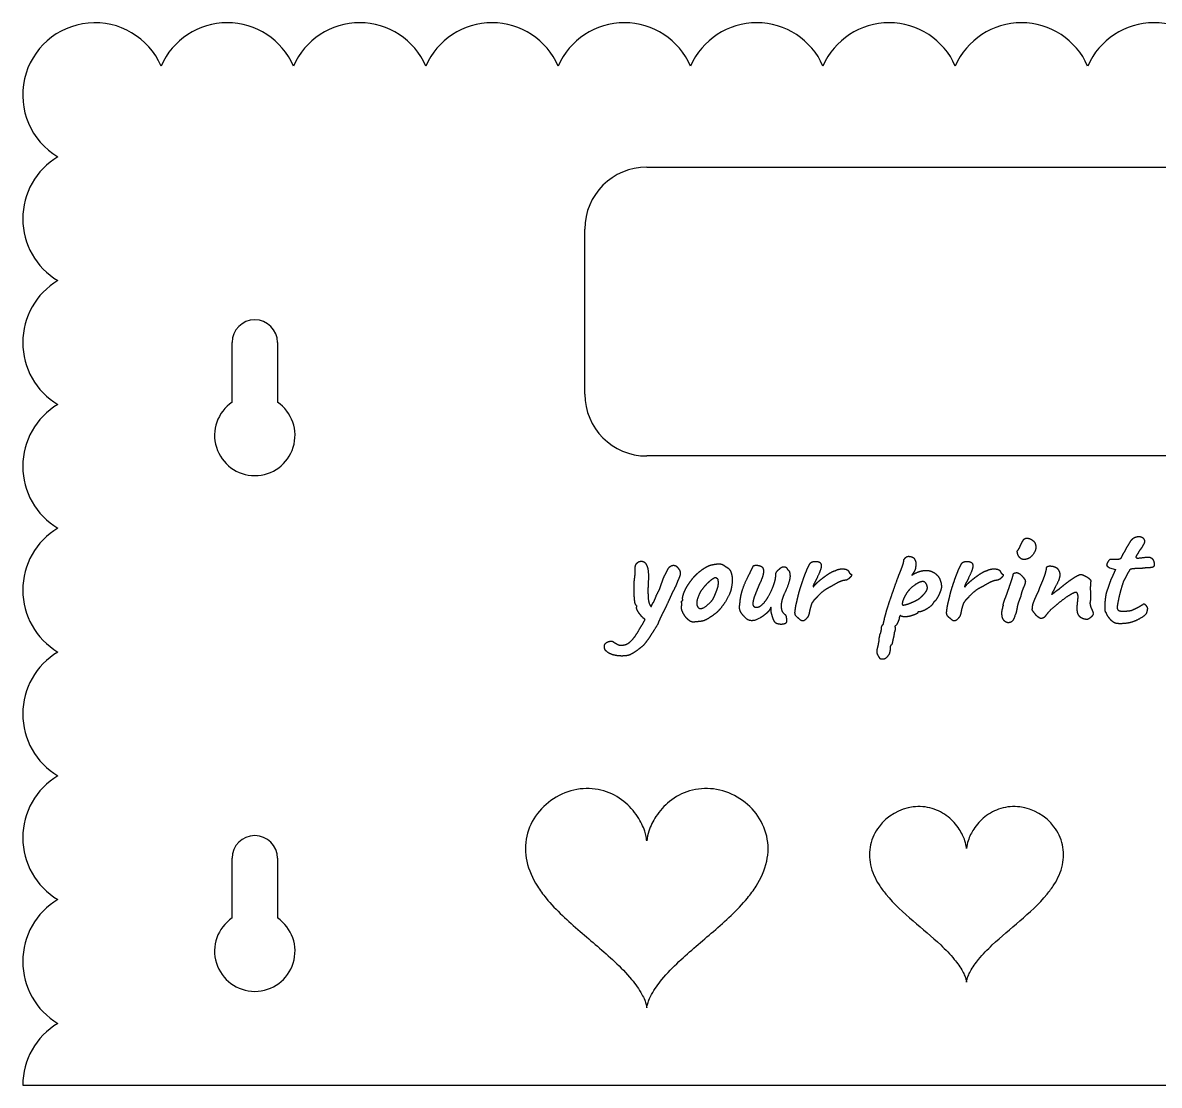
# Model space of a CAD drawing. Header units: millimetres. Extents: x -122 to 122, y 0 to 103.
# Drawn here: x -122.5 to -12.3, y 0 to 103 of the extents above; entities that cross this region are included whole.
import ezdxf

# ---------------------------------------------------------------- set-up
doc = ezdxf.new("R2010")
doc.units = ezdxf.units.MM
doc.layers.add('CUT', color=7, linetype='Continuous')
doc.layers.add('ENGRAVE', color=7, linetype='Continuous')

msp = doc.modelspace()

# ---------------------------------------------------------------- linework, layer by layer
at = {"layer": 'CUT'}
for p, q in [((-62, 89), (62, 89)), ((-68, 67), (-68, 83)), ((-102.2, 66.22), (-102.2, 72)), ((-97.8, 72), (-97.8, 66.22)), ((62, 61), (-62, 61)), ((-102.2, 16.22), (-102.2, 22)), ((-97.8, 22), (-97.8, 16.22)), ((-122.5, 0), (122.5, 0))]:
    msp.add_line(p, q, dxfattribs=at)
for centre, radius, start, end in [((-115.5, 96), 7, 23.5565, 238.9973), ((-102.67, 96), 7, 23.5565, 156.4435), ((-89.83, 96), 7, 23.5565, 156.4435), ((-77, 96), 7, 23.5565, 156.4435), ((-64.17, 96), 7, 23.5565, 156.4435), ((-51.33, 96), 7, 23.5565, 156.4435), ((-38.5, 96), 7, 23.5565, 156.4435), ((-25.67, 96), 7, 23.5565, 156.4435), ((-12.83, 96), 7, 23.5565, 156.4435), ((-115.5, 84), 7, 121.0027, 238.9973), ((-62, 83), 6, 90, 180), ((-115.5, 72), 7, 121.0027, 238.9973), ((-100, 72), 2.2, -360, -180), ((-100, 63), 3.9, 124.34, 415.66), ((-62, 67), 6, -180, -90), ((-115.5, 60), 7, 121.0027, 238.9973), ((-115.5, 48), 7, 121.0027, 238.9973), ((-115.5, 36), 7, 121.0027, 238.9973), ((-115.5, 24), 7, 121.0027, 238.9973), ((-100, 22), 2.2, -360, -180), ((-115.5, 12), 7, 121.0027, 238.9973), ((-100, 13), 3.9, 124.34, 415.66), ((-115.5, 0), 7, 121.0027, 180)]:
    msp.add_arc(centre, radius, start, end, dxfattribs=at)
for points, knots in [([(-62, 23.68), (-61.98, 24.01), (-61.9, 24.33), (-61.8, 24.64), (-61.63, 25.14), (-61.4, 25.61), (-61.11, 26.05), (-60.75, 26.6), (-60.3, 27.1), (-59.78, 27.52), (-59.21, 27.97), (-58.55, 28.33), (-57.84, 28.53), (-57.1, 28.76), (-56.3, 28.82), (-55.53, 28.72), (-53.91, 28.53), (-52.39, 27.63), (-51.4, 26.33), (-50.91, 25.68), (-50.55, 24.94), (-50.37, 24.14), (-50.19, 23.35), (-50.19, 22.51), (-50.37, 21.72), (-50.56, 20.86), (-50.93, 20.04), (-51.4, 19.3), (-51.65, 18.9), (-51.93, 18.51), (-52.24, 18.15), (-53.22, 16.95), (-54.37, 15.92), (-55.53, 14.92), (-56.65, 13.95), (-57.8, 13.01), (-58.88, 11.99), (-59.46, 11.44), (-60.02, 10.87), (-60.53, 10.25), (-60.9, 9.8), (-61.25, 9.32), (-61.53, 8.81), (-61.63, 8.63), (-61.72, 8.45), (-61.8, 8.26), (-61.85, 8.11), (-61.9, 7.96), (-61.94, 7.84), (-61.96, 7.77), (-61.98, 7.71), (-61.99, 7.59), (-62, 7.55), (-62, 7.5), (-62, 7.5), (-62, 7.5), (-62, 7.55), (-62.01, 7.59), (-62.02, 7.71), (-62.04, 7.77), (-62.06, 7.84), (-62.1, 7.96), (-62.15, 8.11), (-62.2, 8.26), (-62.28, 8.45), (-62.37, 8.63), (-62.47, 8.81), (-62.75, 9.32), (-63.1, 9.8), (-63.47, 10.25), (-63.98, 10.87), (-64.54, 11.44), (-65.12, 11.99), (-66.2, 13.01), (-67.35, 13.95), (-68.47, 14.92), (-69.63, 15.92), (-70.78, 16.95), (-71.76, 18.15), (-72.07, 18.51), (-72.35, 18.9), (-72.6, 19.3), (-73.07, 20.04), (-73.44, 20.86), (-73.63, 21.72), (-73.81, 22.51), (-73.81, 23.35), (-73.63, 24.14), (-73.45, 24.94), (-73.09, 25.68), (-72.6, 26.33), (-71.61, 27.63), (-70.09, 28.53), (-68.47, 28.72), (-67.7, 28.82), (-66.9, 28.76), (-66.16, 28.53), (-65.45, 28.32), (-64.79, 27.97), (-64.22, 27.52), (-63.7, 27.1), (-63.25, 26.61), (-62.89, 26.05), (-62.73, 25.8), (-62.59, 25.56), (-62.47, 25.3), (-62.37, 25.09), (-62.28, 24.89), (-62.2, 24.64), (-62.15, 24.46), (-62.1, 24.25), (-62.06, 24.12), (-62.04, 24.04), (-62.02, 23.99), (-62.01, 23.79), (-62, 23.72), (-62, 23.64), (-62, 23.68)], [0, 0, 0, 0, 0.98897, 0.98897, 0.98897, 2.5552, 2.5552, 2.5552, 4.544823, 4.544823, 4.544823, 6.745189, 6.745189, 6.745189, 9.072454, 9.072454, 9.072454, 13.970614, 13.970614, 13.970614, 16.40096, 16.40096, 16.40096, 18.843111, 18.843111, 18.843111, 21.476707, 21.476707, 21.476707, 22.906529, 22.906529, 22.906529, 27.524793, 27.524793, 27.524793, 31.964991, 31.964991, 31.964991, 34.369344, 34.369344, 34.369344, 36.126234, 36.126234, 36.126234, 36.740854, 36.740854, 36.740854, 37.177933, 37.177933, 37.177933, 37.439019, 37.439019, 37.439019, 37.525832, 37.525832, 37.525832, 37.612644, 37.612644, 37.612644, 37.873731, 37.873731, 37.873731, 38.310809, 38.310809, 38.310809, 38.925429, 38.925429, 38.925429, 40.682319, 40.682319, 40.682319, 43.086673, 43.086673, 43.086673, 47.52687, 47.52687, 47.52687, 52.145134, 52.145134, 52.145134, 53.574957, 53.574957, 53.574957, 56.208553, 56.208553, 56.208553, 58.650704, 58.650704, 58.650704, 61.081049, 61.081049, 61.081049, 65.979209, 65.979209, 65.979209, 68.306474, 68.306474, 68.306474, 70.50684, 70.50684, 70.50684, 72.496464, 72.496464, 72.496464, 73.349584, 73.349584, 73.349584, 74.062693, 74.062693, 74.062693, 74.601514, 74.601514, 74.601514, 74.937465, 74.937465, 74.937465, 75.051663, 75.051663, 75.051663, 75.051663]), ([(-31, 22.94), (-30.99, 23.2), (-30.92, 23.46), (-30.84, 23.71), (-30.7, 24.11), (-30.52, 24.49), (-30.29, 24.84), (-30, 25.28), (-29.64, 25.68), (-29.22, 26.01), (-28.76, 26.38), (-28.24, 26.66), (-27.67, 26.83), (-27.08, 27.01), (-26.44, 27.06), (-25.83, 26.98), (-24.53, 26.82), (-23.31, 26.11), (-22.52, 25.06), (-22.12, 24.55), (-21.84, 23.95), (-21.7, 23.31), (-21.55, 22.68), (-21.56, 22.01), (-21.7, 21.37), (-21.84, 20.68), (-22.14, 20.03), (-22.52, 19.44), (-22.72, 19.12), (-22.95, 18.81), (-23.19, 18.52), (-23.97, 17.56), (-24.9, 16.74), (-25.83, 15.93), (-26.72, 15.16), (-27.64, 14.41), (-28.5, 13.6), (-28.97, 13.16), (-29.42, 12.7), (-29.82, 12.2), (-30.12, 11.84), (-30.4, 11.45), (-30.62, 11.05), (-30.7, 10.91), (-30.77, 10.76), (-30.84, 10.6), (-30.88, 10.49), (-30.92, 10.37), (-30.95, 10.27), (-30.97, 10.22), (-30.99, 10.17), (-30.99, 10.07), (-31, 10.04), (-31, 10), (-31, 10), (-31, 10), (-31, 10.04), (-31.01, 10.07), (-31.01, 10.17), (-31.03, 10.22), (-31.05, 10.27), (-31.08, 10.37), (-31.12, 10.49), (-31.16, 10.6), (-31.23, 10.76), (-31.3, 10.91), (-31.38, 11.05), (-31.6, 11.45), (-31.88, 11.84), (-32.18, 12.2), (-32.58, 12.7), (-33.03, 13.16), (-33.5, 13.6), (-34.36, 14.41), (-35.28, 15.16), (-36.17, 15.93), (-37.1, 16.74), (-38.03, 17.56), (-38.81, 18.52), (-39.05, 18.81), (-39.28, 19.12), (-39.48, 19.44), (-39.86, 20.03), (-40.16, 20.68), (-40.3, 21.37), (-40.44, 22.01), (-40.45, 22.68), (-40.3, 23.31), (-40.16, 23.95), (-39.88, 24.55), (-39.48, 25.06), (-38.69, 26.11), (-37.47, 26.82), (-36.17, 26.98), (-35.56, 27.06), (-34.92, 27.01), (-34.33, 26.83), (-33.76, 26.66), (-33.24, 26.38), (-32.78, 26.01), (-32.36, 25.68), (-32, 25.28), (-31.71, 24.84), (-31.59, 24.64), (-31.47, 24.45), (-31.38, 24.24), (-31.29, 24.07), (-31.22, 23.91), (-31.16, 23.71), (-31.12, 23.57), (-31.08, 23.4), (-31.05, 23.3), (-31.03, 23.23), (-31.01, 23.19), (-31.01, 23.03), (-31, 22.98), (-31, 22.91), (-31, 22.94)], [0, 0, 0, 0, 0.791176, 0.791176, 0.791176, 2.04416, 2.04416, 2.04416, 3.635859, 3.635859, 3.635859, 5.396151, 5.396151, 5.396151, 7.257963, 7.257963, 7.257963, 11.176492, 11.176492, 11.176492, 13.120768, 13.120768, 13.120768, 15.074488, 15.074488, 15.074488, 17.181365, 17.181365, 17.181365, 18.325223, 18.325223, 18.325223, 22.019835, 22.019835, 22.019835, 25.571993, 25.571993, 25.571993, 27.495476, 27.495476, 27.495476, 28.900987, 28.900987, 28.900987, 29.392683, 29.392683, 29.392683, 29.742346, 29.742346, 29.742346, 29.951215, 29.951215, 29.951215, 30.020665, 30.020665, 30.020665, 30.090116, 30.090116, 30.090116, 30.298985, 30.298985, 30.298985, 30.648647, 30.648647, 30.648647, 31.140344, 31.140344, 31.140344, 32.545855, 32.545855, 32.545855, 34.469338, 34.469338, 34.469338, 38.021496, 38.021496, 38.021496, 41.716107, 41.716107, 41.716107, 42.859965, 42.859965, 42.859965, 44.966842, 44.966842, 44.966842, 46.920563, 46.920563, 46.920563, 48.864839, 48.864839, 48.864839, 52.783368, 52.783368, 52.783368, 54.64518, 54.64518, 54.64518, 56.405472, 56.405472, 56.405472, 57.997171, 57.997171, 57.997171, 58.679667, 58.679667, 58.679667, 59.250155, 59.250155, 59.250155, 59.681211, 59.681211, 59.681211, 59.949972, 59.949972, 59.949972, 60.041331, 60.041331, 60.041331, 60.041331])]:
    msp.add_open_spline(points, degree=3, knots=knots, dxfattribs=at)
at = {"layer": 'ENGRAVE'}
for p, q in [((-48.55, 50.22), (-48.79, 50.21)), ((-23.09, 50.3), (-23.12, 50.3)), ((-17.14, 50.16), (-16.54, 50)), ((-16.54, 50), (-16.94, 49.13)), ((-20.2, 47.48), (-20.2, 47.19)), ((-62.99, 46.52), (-62.99, 46.35))]:
    msp.add_line(p, q, dxfattribs=at)
for points in [[(-25.46, 52.89), (-25.4, 52.97), (-25.34, 52.98)], [(-25.34, 52.98), (-25.16, 53.1), (-24.84, 52.97)], [(-24.84, 52.97), (-24.52, 52.83), (-24.37, 52.59)], [(-15.07, 52.76), (-14.98, 52.91), (-14.84, 53.01)], [(-14.84, 53.01), (-14.71, 53.13), (-14.4, 53.19)], [(-14.4, 53.19), (-14.09, 53.24), (-13.87, 53.04)], [(-13.87, 53.04), (-13.75, 52.89), (-13.73, 52.76)], [(-26.04, 51.51), (-26.11, 51.78), (-26.05, 51.83)], [(-26.05, 51.83), (-25.9, 51.99), (-25.79, 52.26)], [(-25.79, 52.26), (-25.67, 52.53), (-25.54, 52.76)], [(-25.54, 52.76), (-25.51, 52.8), (-25.46, 52.89)], [(-24.37, 52.59), (-24.1, 51.99), (-24.61, 51.38)], [(-15.79, 51.53), (-15.73, 51.62), (-15.62, 51.8)], [(-15.62, 51.8), (-15.52, 51.99), (-15.45, 52.13)], [(-15.45, 52.13), (-15.38, 52.26), (-15.23, 52.5)], [(-15.23, 52.5), (-15.16, 52.61), (-15.07, 52.76)], [(-14.13, 51.96), (-14.29, 51.75), (-14.42, 51.5)], [(-13.85, 52.41), (-13.97, 52.16), (-14.13, 51.96)], [(-13.73, 52.76), (-13.72, 52.62), (-13.85, 52.41)], [(-63.02, 50.52), (-62.9, 50.67), (-62.84, 50.72)], [(-62.84, 50.72), (-62.29, 50.96), (-62.03, 50.46)], [(-46.13, 50.63), (-45.97, 50.78), (-45.65, 50.78)], [(-45.65, 50.78), (-45.32, 50.78), (-45.2, 50.66)], [(-37.19, 50.39), (-37.07, 50.75), (-37.07, 50.9)], [(-37.07, 50.9), (-37.07, 50.96), (-37.04, 51)], [(-37.04, 51), (-37.01, 51.03), (-36.91, 51.15)], [(-36.91, 51.15), (-36.76, 51.3), (-36.51, 51.27)], [(-36.51, 51.27), (-36.26, 51.23), (-36.1, 51.11)], [(-36.1, 51.11), (-35.98, 50.91), (-35.93, 50.76)], [(-35.93, 50.76), (-35.87, 50.6), (-35.93, 50.27)], [(-31.43, 50.63), (-31.27, 50.78), (-30.95, 50.78)], [(-30.95, 50.78), (-30.62, 50.78), (-30.5, 50.66)], [(-25.73, 51.06), (-25.97, 51.24), (-26.04, 51.51)], [(-25.18, 51), (-25.52, 50.91), (-25.73, 51.06)], [(-24.61, 51.38), (-24.83, 51.08), (-25.18, 51)], [(-17.38, 50.43), (-17.38, 50.55), (-17.24, 50.78)], [(-17.24, 50.78), (-17.11, 51), (-17.05, 51)], [(-17.05, 51), (-16.97, 50.99), (-16.77, 50.99)], [(-16.77, 50.99), (-16.57, 50.99), (-16.37, 51)], [(-16.37, 51), (-16.18, 51.02), (-16.13, 51.03)], [(-16.13, 51.03), (-16.07, 51.06), (-16.01, 51.12)], [(-16.01, 51.12), (-15.95, 51.17), (-15.92, 51.27)], [(-15.92, 51.27), (-15.85, 51.44), (-15.79, 51.53)], [(-14.42, 51.5), (-14.66, 51.17), (-14.51, 51.12)], [(-14.51, 51.12), (-14.36, 51.08), (-13.67, 51.18)], [(-13.67, 51.18), (-13.24, 51.26), (-13.04, 51.09)], [(-13.04, 51.09), (-12.85, 50.93), (-12.82, 50.67)], [(-63.19, 49.08), (-63.13, 49.34), (-63.13, 49.65)], [(-63.13, 49.65), (-63.13, 49.95), (-63.11, 50.13)], [(-63.11, 50.13), (-63.13, 50.37), (-63.02, 50.52)], [(-62.03, 50.46), (-61.78, 49.97), (-61.85, 48.89)], [(-60.22, 49.49), (-60.04, 49.83), (-59.93, 50.05)], [(-59.93, 50.05), (-59.81, 50.27), (-59.68, 50.31)], [(-59.68, 50.31), (-59.44, 50.49), (-59.14, 50.33)], [(-59.14, 50.33), (-58.96, 50.15), (-58.85, 49.98)], [(-58.85, 49.98), (-58.73, 49.8), (-58.76, 49.56)], [(-57.41, 49.29), (-57.19, 49.53), (-57.01, 49.68)], [(-57.01, 49.68), (-56.63, 50), (-56.31, 50.19)], [(-56.31, 50.19), (-55.99, 50.39), (-55.66, 50.46)], [(-55.66, 50.46), (-55.33, 50.54), (-54.98, 50.54)], [(-54.98, 50.54), (-54.62, 50.54), (-54.4, 50.3)], [(-54.4, 50.3), (-54.05, 50.15), (-53.91, 49.89)], [(-53.91, 49.89), (-53.77, 49.64), (-53.72, 49.23)], [(-52.33, 49.01), (-52.01, 49.62), (-51.85, 49.97)], [(-51.85, 49.97), (-51.68, 50.31), (-51.64, 50.37)], [(-51.64, 50.37), (-51.41, 50.45), (-51.08, 50.37)], [(-51.08, 50.37), (-50.75, 50.28), (-50.72, 50.07)], [(-50.72, 50.07), (-50.63, 49.92), (-50.72, 49.51)], [(-49.49, 49.4), (-49.52, 49.58), (-49.4, 49.77)], [(-49.4, 49.77), (-49.27, 49.97), (-49.09, 50.07)], [(-49.09, 50.07), (-49.03, 50.15), (-48.92, 50.22)], [(-48.92, 50.22), (-48.82, 50.28), (-48.79, 50.21)], [(-48.55, 50.22), (-48.49, 50.24), (-48.41, 50.1)], [(-48.41, 50.1), (-48.34, 49.97), (-48.26, 49.91)], [(-48.26, 49.91), (-48.1, 49.77), (-48.11, 49.32)], [(-46.85, 48.98), (-46.67, 49.49), (-46.48, 49.95)], [(-46.48, 49.95), (-46.28, 50.4), (-46.13, 50.63)], [(-45.1, 50.19), (-45.16, 49.85), (-45.52, 49.14)], [(-45.2, 50.66), (-45.04, 50.52), (-45.1, 50.19)], [(-44.48, 49.5), (-44.24, 49.67), (-44.15, 49.71)], [(-44.15, 49.71), (-44.03, 49.79), (-43.88, 49.84)], [(-43.88, 49.84), (-43.72, 49.89), (-43.66, 49.92)], [(-43.66, 49.92), (-43.31, 50.09), (-42.9, 50.05)], [(-42.9, 50.05), (-42.49, 50.01), (-42.4, 49.79)], [(-42.4, 49.79), (-42.38, 49.67), (-42.3, 49.61)], [(-42.3, 49.61), (-42.22, 49.55), (-42.22, 49.55)], [(-37.9, 48.51), (-37.67, 49.16), (-37.49, 49.61)], [(-37.49, 49.61), (-37.31, 50.03), (-37.19, 50.39)], [(-36.28, 49.46), (-35.62, 49.86), (-35.09, 49.9)], [(-36.04, 49.86), (-36.14, 49.67), (-36.23, 49.56)], [(-35.93, 50.27), (-35.93, 50.04), (-36.04, 49.86)], [(-35.09, 49.9), (-34.55, 49.94), (-34.19, 49.72)], [(-34.19, 49.72), (-33.82, 49.5), (-33.62, 49.13)], [(-32.15, 48.98), (-31.97, 49.49), (-31.78, 49.95)], [(-31.78, 49.95), (-31.58, 50.4), (-31.43, 50.63)], [(-30.4, 50.19), (-30.46, 49.85), (-30.82, 49.14)], [(-30.5, 50.66), (-30.34, 50.52), (-30.4, 50.19)], [(-29.78, 49.5), (-29.54, 49.67), (-29.45, 49.71)], [(-29.45, 49.71), (-29.33, 49.79), (-29.18, 49.84)], [(-29.18, 49.84), (-29.02, 49.89), (-28.96, 49.92)], [(-28.96, 49.92), (-28.61, 50.09), (-28.2, 50.05)], [(-28.2, 50.05), (-27.79, 50.01), (-27.7, 49.79)], [(-27.7, 49.79), (-27.68, 49.67), (-27.6, 49.61)], [(-27.6, 49.61), (-27.52, 49.55), (-27.52, 49.55)], [(-26.47, 49.49), (-26.47, 49.67), (-26.23, 49.68)], [(-26.23, 49.68), (-26.05, 49.74), (-25.79, 49.53)], [(-23.38, 49.52), (-23.29, 49.8), (-23.23, 50.13)], [(-23.23, 50.13), (-23.24, 50.16), (-23.21, 50.22)], [(-23.21, 50.22), (-23.18, 50.28), (-23.12, 50.3)], [(-23.09, 50.3), (-22.99, 50.37), (-22.7, 50.32)], [(-22.7, 50.32), (-22.4, 50.27), (-22.25, 50.15)], [(-22.25, 50.15), (-21.94, 49.88), (-21.95, 49.44)], [(-17.31, 50.28), (-17.38, 50.37), (-17.38, 50.43)], [(-17.14, 50.16), (-17.24, 50.19), (-17.31, 50.28)], [(-15.29, 49.76), (-15.35, 49.7), (-15.47, 49.44)], [(-15.18, 49.95), (-15.23, 49.88), (-15.29, 49.76)], [(-15.01, 50.04), (-15.13, 50.01), (-15.18, 49.95)], [(-14.83, 50.07), (-14.89, 50.07), (-15.01, 50.04)], [(-14.57, 50.09), (-14.77, 50.07), (-14.83, 50.07)], [(-14.2, 50.1), (-14.45, 50.09), (-14.57, 50.09)], [(-13.58, 50.16), (-13.94, 50.1), (-14.2, 50.1)], [(-12.89, 50.24), (-13.01, 50.16), (-13.58, 50.16)], [(-12.82, 50.67), (-12.77, 50.31), (-12.89, 50.24)], [(-63.23, 48.29), (-63.22, 48.72), (-63.19, 49.08)], [(-61.85, 48.89), (-61.9, 48.08), (-61.87, 47.38)], [(-60.74, 48.12), (-60.67, 48.35), (-60.52, 48.78)], [(-60.52, 48.78), (-60.37, 49.22), (-60.22, 49.49)], [(-59, 48.89), (-59.12, 48.53), (-59.27, 48.24)], [(-58.76, 49.56), (-58.78, 49.31), (-59, 48.89)], [(-58.07, 48.39), (-57.98, 48.54), (-57.8, 48.79)], [(-57.8, 48.79), (-57.62, 49.04), (-57.41, 49.29)], [(-55.78, 48.96), (-56.23, 48.59), (-56.61, 48.1)], [(-55.43, 49.17), (-55.57, 49.11), (-55.78, 48.96)], [(-55.16, 49.11), (-55.3, 49.22), (-55.43, 49.17)], [(-55.06, 48.88), (-55.07, 49.08), (-55.16, 49.11)], [(-55.07, 48.47), (-55.04, 48.68), (-55.06, 48.88)], [(-53.72, 49.23), (-53.68, 48.78), (-53.81, 48.13)], [(-52.82, 47.67), (-52.7, 48.17), (-52.33, 49.01)], [(-51.08, 48.57), (-51.29, 48.06), (-51.48, 47.58)], [(-50.72, 49.51), (-50.81, 49.1), (-51.08, 48.57)], [(-49.75, 48.35), (-49.63, 48.65), (-49.57, 48.88)], [(-49.57, 48.88), (-49.51, 49.11), (-49.49, 49.4)], [(-48.11, 49.32), (-48.13, 48.87), (-48.47, 48.06)], [(-47.16, 48.03), (-47.03, 48.47), (-46.85, 48.98)], [(-45.71, 48.76), (-45.82, 48.56), (-45.86, 48.43)], [(-45.83, 48.32), (-45.74, 48.48), (-45.5, 48.7)], [(-45.52, 49.14), (-45.59, 48.96), (-45.71, 48.76)], [(-45.5, 48.7), (-45.26, 48.92), (-44.99, 49.13)], [(-44.99, 49.13), (-44.72, 49.34), (-44.48, 49.5)], [(-43.49, 48.72), (-44.06, 48.39), (-44.52, 48.14)], [(-43.13, 48.87), (-43.28, 48.81), (-43.49, 48.72)], [(-42.79, 48.95), (-42.98, 48.93), (-43.13, 48.87)], [(-42.35, 49.16), (-42.55, 48.96), (-42.79, 48.95)], [(-42.14, 49.46), (-42.14, 49.35), (-42.35, 49.16)], [(-42.22, 49.55), (-42.16, 49.55), (-42.15, 49.5)], [(-42.15, 49.5), (-42.14, 49.46), (-42.14, 49.46)], [(-38.36, 47.19), (-38.12, 47.87), (-37.9, 48.51)], [(-35.59, 48.74), (-36.05, 48.53), (-36.53, 48.05)], [(-36.23, 49.56), (-36.31, 49.44), (-36.28, 49.46)], [(-34.93, 48.65), (-35.12, 48.95), (-35.59, 48.74)], [(-34.89, 47.91), (-34.67, 48.24), (-34.93, 48.65)], [(-33.62, 49.13), (-33.43, 48.75), (-33.43, 48.32)], [(-32.46, 48.03), (-32.33, 48.47), (-32.15, 48.98)], [(-31.01, 48.76), (-31.12, 48.56), (-31.16, 48.43)], [(-31.13, 48.32), (-31.04, 48.48), (-30.8, 48.7)], [(-30.82, 49.14), (-30.89, 48.96), (-31.01, 48.76)], [(-30.8, 48.7), (-30.56, 48.92), (-30.29, 49.13)], [(-30.29, 49.13), (-30.02, 49.34), (-29.78, 49.5)], [(-28.79, 48.72), (-29.36, 48.39), (-29.82, 48.14)], [(-28.43, 48.87), (-28.58, 48.81), (-28.79, 48.72)], [(-28.09, 48.95), (-28.28, 48.93), (-28.43, 48.87)], [(-27.65, 49.16), (-27.85, 48.96), (-28.09, 48.95)], [(-27.44, 49.46), (-27.44, 49.35), (-27.65, 49.16)], [(-27.52, 49.55), (-27.46, 49.55), (-27.45, 49.5)], [(-27.45, 49.5), (-27.44, 49.46), (-27.44, 49.46)], [(-26.8, 48.45), (-26.66, 48.84), (-26.57, 49.14)], [(-26.57, 49.14), (-26.48, 49.43), (-26.47, 49.49)], [(-25.79, 49.53), (-25.54, 49.32), (-25.39, 49.08)], [(-25.3, 48.77), (-25.33, 48.57), (-25.49, 48.21)], [(-25.39, 49.08), (-25.27, 48.96), (-25.3, 48.77)], [(-23.85, 48.33), (-23.74, 48.6), (-23.63, 48.84)], [(-23.63, 48.84), (-23.47, 49.23), (-23.38, 49.52)], [(-21.95, 49.44), (-21.97, 49.01), (-22.4, 48.3)], [(-21.71, 48.37), (-21.46, 48.57), (-21.16, 48.8)], [(-21.16, 48.8), (-20.86, 49.02), (-20.68, 49.14)], [(-20.68, 49.14), (-20.51, 49.26), (-20.26, 49.39)], [(-20.26, 49.39), (-20, 49.52), (-19.94, 49.52)], [(-19.94, 49.52), (-19.79, 49.52), (-19.58, 49.41)], [(-19.58, 49.41), (-19.36, 49.31), (-19.17, 49.17)], [(-19.17, 49.17), (-18.98, 49.02), (-18.95, 48.9)], [(-18.98, 48.57), (-19.01, 48.21), (-18.98, 47.66)], [(-18.97, 48.75), (-18.98, 48.65), (-18.98, 48.57)], [(-18.95, 48.9), (-18.95, 48.84), (-18.97, 48.75)], [(-17.2, 48.39), (-17.05, 48.8), (-16.94, 49.13)], [(-15.77, 48.89), (-15.98, 48.26), (-16.13, 47.68)], [(-15.47, 49.44), (-15.59, 49.19), (-15.77, 48.89)], [(-63.21, 47.45), (-63.23, 47.85), (-63.23, 48.29)], [(-63.14, 46.78), (-63.19, 47.04), (-63.21, 47.45)], [(-61.1, 47.37), (-61.09, 47.45), (-60.97, 47.67)], [(-60.97, 47.67), (-60.85, 47.9), (-60.74, 48.12)], [(-59.66, 47.46), (-59.75, 47.24), (-59.83, 47.06)], [(-59.48, 47.85), (-59.56, 47.67), (-59.66, 47.46)], [(-59.27, 48.24), (-59.41, 47.94), (-59.48, 47.85)], [(-58.52, 47.12), (-58.55, 47.24), (-58.43, 47.64)], [(-58.43, 47.64), (-58.3, 48.03), (-58.07, 48.39)], [(-56.61, 48.1), (-56.99, 47.61), (-57.14, 46.91)], [(-55.46, 47.36), (-55.31, 47.7), (-55.15, 48.17)], [(-55.15, 48.17), (-55.09, 48.26), (-55.07, 48.47)], [(-53.81, 48.13), (-53.95, 47.48), (-54.55, 46.62)], [(-52.97, 46.64), (-52.94, 47.16), (-52.82, 47.67)], [(-51.48, 47.58), (-51.67, 47.1), (-51.71, 46.77)], [(-50.51, 46.92), (-50.15, 47.37), (-49.75, 48.35)], [(-48.47, 48.06), (-48.76, 47.45), (-48.86, 47.13)], [(-47.5, 46.68), (-47.42, 47), (-47.32, 47.42)], [(-47.32, 47.42), (-47.29, 47.6), (-47.16, 48.03)], [(-45.86, 48.43), (-45.91, 48.3), (-45.83, 48.32)], [(-44.52, 48.14), (-44.98, 47.88), (-45.46, 47.36)], [(-36.96, 47.44), (-37.15, 47.09), (-37.21, 46.82)], [(-36.53, 48.05), (-36.77, 47.79), (-36.96, 47.44)], [(-35.5, 47.24), (-35.11, 47.58), (-34.89, 47.91)], [(-33.55, 47.84), (-33.67, 47.54), (-33.82, 47.28)], [(-33.43, 48.32), (-33.43, 48.14), (-33.55, 47.84)], [(-32.8, 46.68), (-32.72, 47), (-32.62, 47.42)], [(-32.62, 47.42), (-32.59, 47.6), (-32.46, 48.03)], [(-31.16, 48.43), (-31.21, 48.3), (-31.13, 48.32)], [(-29.82, 48.14), (-30.28, 47.88), (-30.76, 47.36)], [(-27.31, 47.04), (-27.2, 47.28), (-27.07, 47.67)], [(-27.07, 47.67), (-26.93, 48.05), (-26.8, 48.45)], [(-25.64, 47.82), (-25.72, 47.54), (-25.75, 47.36)], [(-25.49, 48.21), (-25.55, 48.09), (-25.64, 47.82)], [(-24.53, 46.7), (-24.44, 46.97), (-24.26, 47.39)], [(-24.26, 47.39), (-24.2, 47.49), (-24.15, 47.61)], [(-24.15, 47.61), (-24.1, 47.72), (-24.02, 47.85)], [(-24.02, 47.85), (-23.96, 48.06), (-23.85, 48.33)], [(-22.62, 47.86), (-22.73, 47.66), (-22.73, 47.58)], [(-22.73, 47.58), (-22.73, 47.58), (-22.61, 47.67)], [(-22.4, 48.3), (-22.51, 48.06), (-22.62, 47.86)], [(-22.61, 47.67), (-22.49, 47.76), (-22.33, 47.89)], [(-22.33, 47.89), (-22.16, 48.02), (-22.04, 48.09)], [(-22.04, 48.09), (-21.97, 48.17), (-21.71, 48.37)], [(-20.59, 47.73), (-21.07, 47.51), (-21.65, 47.07)], [(-20.31, 47.76), (-20.39, 47.81), (-20.59, 47.73)], [(-20.2, 47.48), (-20.23, 47.7), (-20.31, 47.76)], [(-18.98, 47.66), (-18.95, 47.1), (-19.04, 46.71)], [(-17.53, 47.04), (-17.48, 47.48), (-17.42, 47.73)], [(-17.42, 47.73), (-17.35, 47.97), (-17.2, 48.39)], [(-16.13, 47.68), (-16.27, 47.1), (-16.37, 46.53)], [(-62.99, 46.52), (-63.08, 46.52), (-63.14, 46.78)], [(-62.9, 46.02), (-63.02, 46.25), (-62.99, 46.35)], [(-61.87, 47.38), (-61.84, 46.68), (-61.57, 46.37)], [(-61.57, 46.37), (-61.52, 46.49), (-61.47, 46.61)], [(-61.47, 46.61), (-61.42, 46.73), (-61.34, 46.82)], [(-61.34, 46.82), (-61.25, 47), (-61.19, 47.16)], [(-61.19, 47.16), (-61.12, 47.31), (-61.1, 47.37)], [(-59.83, 47.06), (-60.1, 46.46), (-60.29, 46.08)], [(-58.6, 46.77), (-58.67, 46.85), (-58.64, 46.87)], [(-58.64, 46.87), (-58.61, 46.89), (-58.58, 46.95)], [(-58.5, 45.83), (-58.67, 46.17), (-58.63, 46.43)], [(-58.63, 46.43), (-58.58, 46.55), (-58.59, 46.66)], [(-58.59, 46.66), (-58.6, 46.77), (-58.6, 46.77)], [(-58.58, 46.95), (-58.49, 46.95), (-58.52, 47.12)], [(-57.14, 46.91), (-57.2, 46.35), (-56.89, 46.23)], [(-56.89, 46.23), (-56.57, 46.11), (-55.93, 46.73)], [(-55.93, 46.73), (-55.6, 47.01), (-55.46, 47.36)], [(-54.55, 46.62), (-54.92, 46.08), (-55.28, 45.78)], [(-52.91, 45.92), (-53.06, 46.22), (-52.97, 46.64)], [(-51.71, 46.77), (-51.74, 46.44), (-51.53, 46.37)], [(-51.53, 46.37), (-51.4, 46.29), (-51.14, 46.38)], [(-51.14, 46.38), (-50.87, 46.47), (-50.51, 46.92)], [(-49.96, 46.35), (-50, 46.25), (-50.1, 46.08)], [(-49.95, 46.11), (-49.94, 46.26), (-49.96, 46.35)], [(-48.86, 47.13), (-48.95, 46.82), (-48.97, 46.52)], [(-48.97, 46.52), (-48.97, 46.25), (-48.92, 46.06)], [(-47.62, 45.93), (-47.57, 46.35), (-47.5, 46.68)], [(-46.07, 46.5), (-46.15, 46.25), (-46.2, 46.02)], [(-45.92, 46.83), (-46, 46.76), (-46.07, 46.5)], [(-45.68, 47.13), (-45.8, 47.03), (-45.92, 46.83)], [(-45.46, 47.36), (-45.56, 47.24), (-45.68, 47.13)], [(-38.75, 45.99), (-38.59, 46.52), (-38.36, 47.19)], [(-37.21, 46.82), (-37.27, 46.55), (-37.13, 46.55)], [(-37.13, 46.55), (-37.01, 46.55), (-36.7, 46.65)], [(-36.7, 46.65), (-36.38, 46.76), (-36.04, 46.92)], [(-36.04, 46.92), (-35.69, 47.07), (-35.5, 47.24)], [(-34.3, 46.61), (-34.42, 46.46), (-34.7, 46.27)], [(-34.18, 46.83), (-34.24, 46.73), (-34.3, 46.61)], [(-34.06, 46.92), (-34.12, 46.92), (-34.18, 46.83)], [(-33.82, 47.28), (-33.97, 47.01), (-34.06, 46.92)], [(-32.92, 45.93), (-32.87, 46.35), (-32.8, 46.68)], [(-31.37, 46.5), (-31.45, 46.25), (-31.5, 46.02)], [(-31.22, 46.83), (-31.3, 46.76), (-31.37, 46.5)], [(-30.98, 47.13), (-31.1, 47.03), (-31.22, 46.83)], [(-30.76, 47.36), (-30.86, 47.24), (-30.98, 47.13)], [(-27.49, 46.23), (-27.49, 46.35), (-27.45, 46.42)], [(-27.45, 46.42), (-27.41, 46.49), (-27.43, 46.55)], [(-27.43, 46.55), (-27.44, 46.61), (-27.4, 46.76)], [(-27.4, 46.76), (-27.35, 46.91), (-27.31, 47.04)], [(-26.09, 46.33), (-26.12, 46.13), (-26.17, 45.92)], [(-26.03, 46.61), (-26.06, 46.53), (-26.09, 46.33)], [(-25.89, 47.02), (-25.97, 46.8), (-26.03, 46.61)], [(-25.75, 47.36), (-25.81, 47.24), (-25.89, 47.02)], [(-24.62, 46.07), (-24.62, 46.43), (-24.53, 46.7)], [(-21.65, 47.07), (-22.24, 46.62), (-22.85, 46.08)], [(-20.21, 45.75), (-20.3, 46.1), (-20.26, 46.51)], [(-20.26, 46.51), (-20.21, 46.92), (-20.2, 47.19)], [(-19.04, 46.71), (-19.04, 46.71), (-19.03, 46.69)], [(-19.03, 46.69), (-19.01, 46.67), (-19, 46.62)], [(-19, 46.62), (-19.01, 46.61), (-19.01, 46.57)], [(-19.01, 46.57), (-19, 46.53), (-19, 46.53)], [(-19, 46.53), (-18.97, 46.38), (-18.89, 46.22)], [(-17.57, 46.26), (-17.57, 46.61), (-17.53, 47.04)], [(-16.37, 46.53), (-16.42, 46.25), (-16.35, 46.12)], [(-14.62, 46.21), (-14.44, 46.29), (-14.29, 46.38)], [(-14.29, 46.38), (-14.15, 46.46), (-14.02, 46.54)], [(-14.02, 46.54), (-13.88, 46.62), (-13.88, 46.62)], [(-13.88, 46.62), (-13.81, 46.74), (-13.67, 46.59)], [(-13.67, 46.59), (-13.52, 46.43), (-13.46, 46.25)], [(-62.57, 45.54), (-62.77, 45.78), (-62.9, 46.02)], [(-62.15, 45.15), (-62.36, 45.29), (-62.57, 45.54)], [(-60.64, 45.39), (-60.79, 45.08), (-60.95, 44.66)], [(-60.29, 46.08), (-60.49, 45.71), (-60.64, 45.39)], [(-58.04, 45.18), (-58.33, 45.48), (-58.5, 45.83)], [(-57.77, 44.97), (-57.88, 45.05), (-58.04, 45.18)], [(-56.08, 45.23), (-56.39, 45.02), (-56.75, 44.97)], [(-55.28, 45.78), (-55.64, 45.48), (-56.08, 45.23)], [(-52.52, 45.42), (-52.76, 45.62), (-52.91, 45.92)], [(-50.98, 45.33), (-51.97, 44.7), (-52.52, 45.42)], [(-50.56, 45.61), (-50.77, 45.44), (-50.98, 45.33)], [(-50.29, 45.84), (-50.35, 45.78), (-50.56, 45.61)], [(-50.1, 46.08), (-50.2, 45.92), (-50.29, 45.84)], [(-49.93, 45.84), (-49.96, 45.96), (-49.95, 46.11)], [(-49.75, 45.24), (-49.84, 45.5), (-49.93, 45.84)], [(-49.51, 44.82), (-49.66, 44.97), (-49.75, 45.24)], [(-48.92, 46.06), (-48.88, 45.87), (-48.65, 45.68)], [(-48.65, 45.68), (-48.49, 45.57), (-48.47, 45.33)], [(-48.47, 45.33), (-48.44, 45.08), (-48.46, 44.9)], [(-47.51, 45.47), (-47.66, 45.63), (-47.62, 45.93)], [(-47.21, 45.2), (-47.35, 45.3), (-47.51, 45.47)], [(-46.8, 45.02), (-46.97, 44.96), (-47.21, 45.2)], [(-46.45, 45.32), (-46.63, 45.08), (-46.8, 45.02)], [(-46.3, 45.6), (-46.34, 45.45), (-46.45, 45.32)], [(-46.25, 45.74), (-46.25, 45.74), (-46.3, 45.6)], [(-46.2, 46.02), (-46.25, 45.78), (-46.25, 45.74)], [(-39, 45), (-38.95, 45.18), (-38.95, 45.24)], [(-38.95, 45.24), (-38.9, 45.45), (-38.75, 45.99)], [(-37.52, 45.33), (-37.52, 45.24), (-37.59, 45.05)], [(-37.49, 45.44), (-37.52, 45.38), (-37.52, 45.33)], [(-37.42, 45.53), (-37.45, 45.5), (-37.49, 45.44)], [(-36.97, 45.41), (-37.28, 45.41), (-37.42, 45.53)], [(-36.44, 45.48), (-36.73, 45.41), (-36.97, 45.41)], [(-35.95, 45.65), (-36.16, 45.56), (-36.44, 45.48)], [(-35.74, 45.77), (-35.74, 45.74), (-35.95, 45.65)], [(-35.7, 45.87), (-35.74, 45.84), (-35.74, 45.77)], [(-35.66, 45.9), (-35.66, 45.9), (-35.7, 45.87)], [(-35.26, 45.97), (-35.54, 45.86), (-35.66, 45.9)], [(-34.7, 46.27), (-34.97, 46.08), (-35.26, 45.97)], [(-32.81, 45.47), (-32.96, 45.63), (-32.92, 45.93)], [(-32.51, 45.2), (-32.65, 45.3), (-32.81, 45.47)], [(-32.1, 45.02), (-32.27, 44.96), (-32.51, 45.2)], [(-31.75, 45.32), (-31.93, 45.08), (-32.1, 45.02)], [(-31.6, 45.6), (-31.64, 45.45), (-31.75, 45.32)], [(-31.55, 45.74), (-31.55, 45.74), (-31.6, 45.6)], [(-31.5, 46.02), (-31.55, 45.78), (-31.55, 45.74)], [(-27.53, 45.41), (-27.58, 45.65), (-27.56, 45.88)], [(-27.56, 45.88), (-27.55, 46.11), (-27.49, 46.23)], [(-27.35, 45.05), (-27.47, 45.17), (-27.53, 45.41)], [(-26.29, 45.59), (-26.42, 44.97), (-26.76, 44.87)], [(-26.17, 45.92), (-26.21, 45.71), (-26.29, 45.59)], [(-24.45, 45.82), (-24.59, 46.01), (-24.62, 46.07)], [(-24.2, 45.51), (-24.31, 45.63), (-24.45, 45.82)], [(-23.92, 45.3), (-24.05, 45.39), (-24.2, 45.51)], [(-23.66, 45.27), (-23.78, 45.21), (-23.92, 45.3)], [(-23.34, 45.5), (-23.5, 45.27), (-23.66, 45.27)], [(-22.85, 46.08), (-23.18, 45.72), (-23.34, 45.5)], [(-19.86, 45.3), (-20.08, 45.41), (-20.21, 45.75)], [(-19.31, 45.15), (-19.64, 45.18), (-19.86, 45.3)], [(-18.92, 45.39), (-19.12, 45.2), (-19.31, 45.15)], [(-18.7, 45.77), (-18.71, 45.57), (-18.92, 45.39)], [(-18.89, 46.22), (-18.82, 46.05), (-18.7, 45.77)], [(-17.5, 45.86), (-17.56, 45.9), (-17.57, 46.26)], [(-17.46, 45.81), (-17.5, 45.86), (-17.5, 45.86)], [(-17.42, 45.74), (-17.42, 45.77), (-17.46, 45.81)], [(-17.22, 45.37), (-17.38, 45.59), (-17.42, 45.74)], [(-16.87, 44.98), (-17.06, 45.15), (-17.22, 45.37)], [(-16.35, 46.12), (-16.28, 45.99), (-15.97, 45.96)], [(-15.97, 45.96), (-15.8, 45.95), (-15.49, 45.97)], [(-15.49, 45.97), (-15.17, 45.99), (-14.96, 46.05)], [(-14.09, 45.3), (-14.77, 44.88), (-15.44, 44.79)], [(-14.96, 46.05), (-14.8, 46.13), (-14.62, 46.21)], [(-13.54, 45.82), (-13.61, 45.57), (-14.09, 45.3)], [(-13.46, 46.25), (-13.46, 46.07), (-13.54, 45.82)], [(-63.11, 43.55), (-62.99, 43.73), (-62.72, 44.18)], [(-62.72, 44.18), (-62.45, 44.63), (-62.15, 45.15)], [(-60.95, 44.66), (-61.3, 44.1), (-61.62, 43.6)], [(-57.46, 44.9), (-57.65, 44.9), (-57.77, 44.97)], [(-56.75, 44.97), (-57.11, 44.93), (-57.46, 44.9)], [(-49.13, 44.69), (-49.36, 44.72), (-49.51, 44.82)], [(-48.69, 44.71), (-48.89, 44.66), (-49.13, 44.69)], [(-48.46, 44.9), (-48.49, 44.76), (-48.69, 44.71)], [(-39.28, 44), (-39.23, 44.21), (-39.23, 44.37)], [(-39.23, 44.37), (-39.23, 44.55), (-39.05, 44.7)], [(-39.05, 44.7), (-39.05, 44.82), (-39, 45)], [(-37.92, 44.2), (-37.93, 44.03), (-38, 43.91)], [(-37.94, 44.49), (-37.97, 44.45), (-37.91, 44.37)], [(-37.91, 44.54), (-37.91, 44.54), (-37.94, 44.49)], [(-37.91, 44.37), (-37.91, 44.37), (-37.92, 44.2)], [(-37.75, 44.7), (-37.84, 44.54), (-37.91, 44.54)], [(-37.59, 45.05), (-37.66, 44.85), (-37.75, 44.7)], [(-26.76, 44.87), (-27.1, 44.76), (-27.35, 45.05)], [(-16.51, 44.78), (-16.67, 44.81), (-16.87, 44.98)], [(-15.44, 44.79), (-16.12, 44.7), (-16.51, 44.78)], [(-65.99, 42.84), (-65.81, 43.01), (-65.57, 43.04)], [(-65.57, 43.04), (-65.32, 43.07), (-65.24, 42.98)], [(-65.24, 42.98), (-65.12, 42.9), (-64.86, 42.75)], [(-64.21, 42.68), (-63.86, 42.75), (-63.59, 43.01)], [(-63.59, 43.01), (-63.32, 43.26), (-63.11, 43.55)], [(-61.62, 43.6), (-61.94, 43.1), (-62.3, 42.66)], [(-39.52, 42.82), (-39.47, 43.07), (-39.47, 43.19)], [(-39.47, 43.19), (-39.47, 43.25), (-39.44, 43.42)], [(-39.44, 43.42), (-39.4, 43.59), (-39.4, 43.67)], [(-39.4, 43.67), (-39.32, 43.79), (-39.28, 44)], [(-38.15, 43.19), (-38.15, 43.01), (-38.21, 42.84)], [(-38.05, 43.55), (-38.09, 43.31), (-38.15, 43.19)], [(-38, 43.91), (-38, 43.79), (-38.05, 43.55)], [(-66.08, 42.33), (-66.17, 42.68), (-65.99, 42.84)], [(-65.67, 41.9), (-66.01, 42.09), (-66.08, 42.33)], [(-64.84, 41.64), (-65.33, 41.7), (-65.67, 41.9)], [(-64.86, 42.75), (-64.6, 42.6), (-64.21, 42.68)], [(-63.3, 41.91), (-63.59, 41.72), (-63.8, 41.67)], [(-62.73, 42.31), (-63.01, 42.09), (-63.3, 41.91)], [(-62.3, 42.66), (-62.45, 42.53), (-62.73, 42.31)], [(-39.59, 41.71), (-39.71, 41.93), (-39.64, 42.32)], [(-39.64, 42.32), (-39.56, 42.57), (-39.52, 42.82)], [(-38.41, 42.23), (-38.42, 41.85), (-38.65, 41.58)], [(-38.39, 42.48), (-38.41, 42.3), (-38.41, 42.23)], [(-38.32, 42.66), (-38.38, 42.65), (-38.39, 42.48)], [(-38.21, 42.84), (-38.26, 42.66), (-38.32, 42.66)], [(-63.8, 41.67), (-64.34, 41.57), (-64.84, 41.64)], [(-39.41, 41.42), (-39.47, 41.49), (-39.59, 41.71)], [(-39.23, 41.29), (-39.34, 41.28), (-39.41, 41.42)], [(-39.05, 41.3), (-39.11, 41.3), (-39.23, 41.29)], [(-38.65, 41.58), (-38.87, 41.3), (-39.05, 41.3)]]:
    msp.add_open_spline(points, degree=2, dxfattribs=at)

doc.saveas('drawing.dxf')
